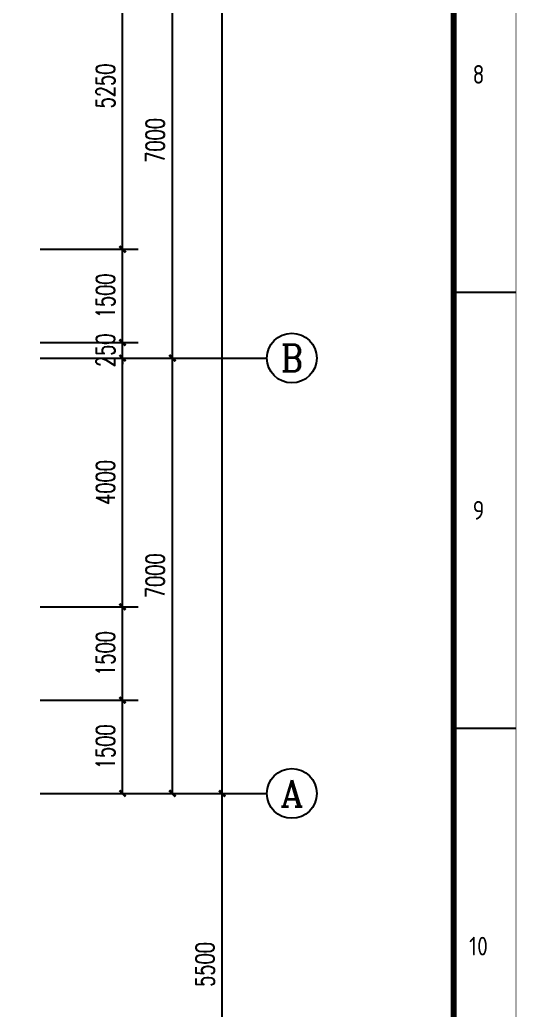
# Model space of a CAD drawing. Extents: x -93062 to 326984, y -142534 to 91021.
# Drawn here: x -7688 to 288, y 23387 to 39311 of the extents above; entities that cross this region are included whole.
import ezdxf
from ezdxf.enums import TextEntityAlignment as Align

# ---------------------------------------------------------------- set-up
doc = ezdxf.new("R2010")
doc.units = 0
doc.header["$LTSCALE"] = 1000
doc.header["$MEASUREMENT"] = 0
doc.layers.get('0').update_dxf_attribs({"color": 8})
doc.layers.get('Defpoints').update_dxf_attribs({"color": 8})
for name, color, linetype in [('AXIS', 8, 'Continuous'), ('AXIS_TEXT', 8, 'Continuous'), ('PUB_DIM', 8, 'Continuous')]:
    doc.layers.add(name, color=color, linetype=linetype)
doc.styles.add('_TCH_AXIS', font='COMPLEX', dxfattribs={"bigfont": 'GBCBIG'})
doc.styles.add('_TCH_DIM_T3', font='SIMPLEX', dxfattribs={"width": 0.705882, "bigfont": 'GBCBIG'})
doc.styles.add('COMPLEX', font='COMPLEX')
doc.styles.get("Standard").update_dxf_attribs({"font": 'gbenor.shx', "bigfont": 'gbcbig.shx'})
doc.styles.add('TK', font='GEDITXT.SHX', dxfattribs={"width": 0.85, "height": 3.5, "bigfont": 'DXT.SHX'})
doc.dimstyles.new('_TCH_ARCH&&100', dxfattribs={"dimtxt": 297.5, "dimasz": 100, "dimexe": 250, "dimexo": 300, "dimgap": 126.25, "dimtad": 1, "dimdec": 0, "dimzin": 0, "dimdsep": 46, "dimtxsty": '_TCH_DIM_T3', "dimblk": 'ARCHTICK', "dimcen": 0.09, "dimazin": 2, "dimtfac": 1, "dimtdec": 0, "dimtix": 1, "dimtmove": 2, "dimatfit": 3, "dimfxl": 1, "dimtolj": 1, "dimtzin": 0, "dimarcsym": 0})

# ---------------------------------------------------------------- blocks, each defined once
blk = doc.blocks.new('GEDI_WK_A1_V')
at = {"color": 3}
for p, q in [((584, 280.33), (594, 280.33)), ((584, 210.25), (594, 210.25))]:
    blk.add_line(p, q, dxfattribs=at)
for points, const_width in [([(0, 841), (0, 0), (594, 0), (594, 841)], 0.1), ([(10, 816), (10, 10), (584, 10), (584, 816)], 1)]:
    blk.add_lwpolyline(points, close=True, dxfattribs=dict(at, const_width=const_width))
for s, p in [('8', (588, 315.38)), ('9', (588, 245.29)), ('10', (588, 175.21))]:
    blk.add_text(s, height=3, dxfattribs=at).set_placement(p, align=Align.MIDDLE)
blk = doc.blocks.new('A$C711966D6')
blk.add_blockref('GEDI_WK_A1_V', (0, 0))
at = {"style": 'TK', "width": 0.85}
for tag, height, p in [('PROJECTNAME', 4.75, (529, 44)), ('PHASE', 4, (571, 44)), ('DRAWINGNAME', 4.75, (539, 31))]:
    blk.add_attdef(tag, text='', height=height, dxfattribs=at).set_placement(p, align=Align.MIDDLE_CENTER)
for tag, p, height in [('APPROVE', (416, 32.75), 3.5), ('DESIGN', (461, 32.75), 3.5), ('REVIEW1', (416, 25.75), 3.5), ('DRAW', (461, 25.75), 3.5), ('DRAWINGNUMBER', (511, 18.5), 4), ('REVIEW2', (416, 18.75), 3.5), ('PROPORTION', (461, 18.75), 3.5), ('CHECK', (416, 11.75), 3.5), ('DATE', (461, 11.75), 3.5), ('VERSION', (577, 11.75), 3.5)]:
    blk.add_attdef(tag, p, '', height=height, dxfattribs=at)
blk = doc.blocks.new('是飞洒发时')
at = {"xscale": 100, "yscale": 100, "zscale": 100}
blk.add_blockref('A$C711966D6', (0, 0), dxfattribs=at)
blk = doc.blocks.new('_ArchTick')
at = {"color": 0, "linetype": 'ByBlock', "const_width": 0.4}
blk.add_lwpolyline([(-0.5, -0.5), (0.5, 0.5)], dxfattribs=at)
blk = doc.blocks.new('*D1273')
at = {"layer": 'Defpoints', "color": 0, "transparency": 16777216}
for p in [(-7658, 40872), (-6036, 40872), (-7658, 35622)]:
    blk.add_point(p, dxfattribs=at)
at = {"layer": 'PUB_DIM', "color": 0, "lineweight": -2, "transparency": 16777216}
for p, q in [((-7358, 40872), (-5786, 40872)), ((-6036, 35622), (-6036, 40872)), ((-7358, 35622), (-5786, 35622))]:
    blk.add_line(p, q, dxfattribs=at)
at = {"layer": 'PUB_DIM', "color": 0, "lineweight": -2, "transparency": 16777216, "xscale": 100, "yscale": 100, "zscale": 100}
for p, rotation in [((-6036, 40872), 90), ((-6036, 35622), 270)]:
    blk.add_blockref('_ArchTick', p, dxfattribs=dict(at, rotation=rotation))
at = {"layer": 'PUB_DIM', "color": 0, "transparency": 16777216, "insert": (-6312, 38247), "char_height": 297.5, "attachment_point": 5, "rotation": 90, "style": '_TCH_DIM_T3'}
blk.add_mtext('\\A1;5250', dxfattribs=at)
blk = doc.blocks.new('*D1274')
at = {"layer": 'Defpoints', "color": 0, "transparency": 16777216}
for p in [(-7658, 35622), (-6037, 35622), (-7658, 34122)]:
    blk.add_point(p, dxfattribs=at)
at = {"layer": 'PUB_DIM', "color": 0, "lineweight": -2, "transparency": 16777216}
for p, q in [((-7358, 35622), (-5787, 35622)), ((-6037, 34122), (-6037, 35622)), ((-7358, 34122), (-5787, 34122))]:
    blk.add_line(p, q, dxfattribs=at)
at = {"layer": 'PUB_DIM', "color": 0, "lineweight": -2, "transparency": 16777216, "xscale": 100, "yscale": 100, "zscale": 100}
for p, rotation in [((-6037, 35622), 90), ((-6037, 34122), 270)]:
    blk.add_blockref('_ArchTick', p, dxfattribs=dict(at, rotation=rotation))
at = {"layer": 'PUB_DIM', "color": 0, "transparency": 16777216, "insert": (-6312, 34872), "char_height": 297.5, "attachment_point": 5, "rotation": 90, "style": '_TCH_DIM_T3'}
blk.add_mtext('\\A1;1500', dxfattribs=at)
blk = doc.blocks.new('*D1275')
at = {"layer": 'Defpoints', "color": 0, "transparency": 16777216}
for p in [(-7658, 34122), (-6037, 34122), (-7658, 33872)]:
    blk.add_point(p, dxfattribs=at)
at = {"layer": 'PUB_DIM', "color": 0, "lineweight": -2, "transparency": 16777216}
for p, q in [((-7358, 34122), (-5787, 34122)), ((-6037, 34122), (-6037, 34222)), ((-6037, 33872), (-6037, 34122)), ((-7358, 33872), (-5787, 33872)), ((-6037, 33872), (-6037, 33772))]:
    blk.add_line(p, q, dxfattribs=at)
at = {"layer": 'PUB_DIM', "color": 0, "lineweight": -2, "transparency": 16777216, "xscale": 100, "yscale": 100, "zscale": 100}
for p, rotation in [((-6037, 34122), 270), ((-6037, 33872), 90)]:
    blk.add_blockref('_ArchTick', p, dxfattribs=dict(at, rotation=rotation))
at = {"layer": 'PUB_DIM', "color": 0, "transparency": 16777216, "insert": (-6312, 33997), "char_height": 297.5, "attachment_point": 5, "rotation": 90, "style": '_TCH_DIM_T3'}
blk.add_mtext('\\A1;250', dxfattribs=at)
blk = doc.blocks.new('*D1276')
at = {"layer": 'Defpoints', "color": 0, "transparency": 16777216}
for p in [(-7658, 33872), (-6037, 33872), (-7658, 29872)]:
    blk.add_point(p, dxfattribs=at)
at = {"layer": 'PUB_DIM', "color": 0, "lineweight": -2, "transparency": 16777216}
for p, q in [((-7358, 33872), (-5787, 33872)), ((-6037, 29872), (-6037, 33872)), ((-7358, 29872), (-5787, 29872))]:
    blk.add_line(p, q, dxfattribs=at)
at = {"layer": 'PUB_DIM', "color": 0, "lineweight": -2, "transparency": 16777216, "xscale": 100, "yscale": 100, "zscale": 100}
for p, rotation in [((-6037, 33872), 90), ((-6037, 29872), 270)]:
    blk.add_blockref('_ArchTick', p, dxfattribs=dict(at, rotation=rotation))
at = {"layer": 'PUB_DIM', "color": 0, "transparency": 16777216, "insert": (-6312, 31872), "char_height": 297.5, "attachment_point": 5, "rotation": 90, "style": '_TCH_DIM_T3'}
blk.add_mtext('\\A1;4000', dxfattribs=at)
blk = doc.blocks.new('*D1277')
at = {"layer": 'Defpoints', "color": 0, "transparency": 16777216}
for p in [(-7658, 29872), (-6037, 29872), (-7658, 28372)]:
    blk.add_point(p, dxfattribs=at)
at = {"layer": 'PUB_DIM', "color": 0, "lineweight": -2, "transparency": 16777216}
for p, q in [((-7358, 29872), (-5787, 29872)), ((-6037, 28372), (-6037, 29872)), ((-7358, 28372), (-5787, 28372))]:
    blk.add_line(p, q, dxfattribs=at)
at = {"layer": 'PUB_DIM', "color": 0, "lineweight": -2, "transparency": 16777216, "xscale": 100, "yscale": 100, "zscale": 100}
for p, rotation in [((-6037, 29872), 90), ((-6037, 28372), 270)]:
    blk.add_blockref('_ArchTick', p, dxfattribs=dict(at, rotation=rotation))
at = {"layer": 'PUB_DIM', "color": 0, "transparency": 16777216, "insert": (-6312, 29122), "char_height": 297.5, "attachment_point": 5, "rotation": 90, "style": '_TCH_DIM_T3'}
blk.add_mtext('\\A1;1500', dxfattribs=at)
blk = doc.blocks.new('*D1278')
at = {"layer": 'Defpoints', "color": 0, "transparency": 16777216}
for p in [(-7658, 28372), (-6037, 28372), (-7658, 26872)]:
    blk.add_point(p, dxfattribs=at)
at = {"layer": 'PUB_DIM', "color": 0, "lineweight": -2, "transparency": 16777216}
for p, q in [((-7358, 28372), (-5787, 28372)), ((-6037, 26872), (-6037, 28372)), ((-7358, 26872), (-5787, 26872))]:
    blk.add_line(p, q, dxfattribs=at)
at = {"layer": 'PUB_DIM', "color": 0, "lineweight": -2, "transparency": 16777216, "xscale": 100, "yscale": 100, "zscale": 100}
for p, rotation in [((-6037, 28372), 90), ((-6037, 26872), 270)]:
    blk.add_blockref('_ArchTick', p, dxfattribs=dict(at, rotation=rotation))
at = {"layer": 'PUB_DIM', "color": 0, "transparency": 16777216, "insert": (-6312, 27622), "char_height": 297.5, "attachment_point": 5, "rotation": 90, "style": '_TCH_DIM_T3'}
blk.add_mtext('\\A1;1500', dxfattribs=at)
blk = doc.blocks.new('*D1568')
at = {"layer": 'AXIS', "color": 0, "lineweight": -2, "transparency": 16777216}
for p, q in [((-6728, 33872), (-4986, 33872)), ((-5236, 26872), (-5236, 33872)), ((-6728, 26872), (-4986, 26872))]:
    blk.add_line(p, q, dxfattribs=at)
at = {"layer": 'Defpoints', "color": 0, "transparency": 16777216}
for p in [(-7028, 33872), (-5236, 33872), (-7028, 26872)]:
    blk.add_point(p, dxfattribs=at)
at = {"layer": 'AXIS', "color": 0, "lineweight": -2, "transparency": 16777216, "xscale": 100, "yscale": 100, "zscale": 100}
for p, rotation in [((-5236, 33872), 90), ((-5236, 26872), 270)]:
    blk.add_blockref('_ArchTick', p, dxfattribs=dict(at, rotation=rotation))
at = {"layer": 'AXIS', "color": 0, "transparency": 16777216, "insert": (-5512, 30372), "char_height": 297.5, "attachment_point": 5, "rotation": 90, "style": '_TCH_DIM_T3'}
blk.add_mtext('\\A1;7000', dxfattribs=at)
blk = doc.blocks.new('*D1569')
at = {"layer": 'AXIS', "color": 0, "lineweight": -2, "transparency": 16777216}
for p, q in [((-6728, 40872), (-4987, 40872)), ((-5237, 33872), (-5237, 40872)), ((-6728, 33872), (-4987, 33872))]:
    blk.add_line(p, q, dxfattribs=at)
at = {"layer": 'Defpoints', "color": 0, "transparency": 16777216}
for p in [(-7028, 40872), (-5237, 40872), (-7028, 33872)]:
    blk.add_point(p, dxfattribs=at)
at = {"layer": 'AXIS', "color": 0, "lineweight": -2, "transparency": 16777216, "xscale": 100, "yscale": 100, "zscale": 100}
for p, rotation in [((-5237, 40872), 90), ((-5237, 33872), 270)]:
    blk.add_blockref('_ArchTick', p, dxfattribs=dict(at, rotation=rotation))
at = {"layer": 'AXIS', "color": 0, "transparency": 16777216, "insert": (-5512, 37372), "char_height": 297.5, "attachment_point": 5, "rotation": 90, "style": '_TCH_DIM_T3'}
blk.add_mtext('\\A1;7000', dxfattribs=at)
blk = doc.blocks.new('*D1576')
at = {"layer": 'AXIS', "color": 0, "lineweight": -2, "transparency": 16777216}
for p, q in [((-6728, 26872), (-4187, 26872)), ((-4437, 21372), (-4437, 26872)), ((-6728, 21372), (-4187, 21372))]:
    blk.add_line(p, q, dxfattribs=at)
at = {"layer": 'Defpoints', "color": 0, "transparency": 16777216}
for p in [(-7028, 26872), (-4437, 26872), (-7028, 21372)]:
    blk.add_point(p, dxfattribs=at)
at = {"layer": 'AXIS', "color": 0, "lineweight": -2, "transparency": 16777216, "xscale": 100, "yscale": 100, "zscale": 100}
for p, rotation in [((-4437, 26872), 90), ((-4437, 21372), 270)]:
    blk.add_blockref('_ArchTick', p, dxfattribs=dict(at, rotation=rotation))
at = {"layer": 'AXIS', "color": 0, "transparency": 16777216, "insert": (-4712, 24122), "char_height": 297.5, "attachment_point": 5, "rotation": 90, "style": '_TCH_DIM_T3'}
blk.add_mtext('\\A1;5500', dxfattribs=at)
blk = doc.blocks.new('*D1577')
at = {"layer": 'AXIS', "color": 0, "lineweight": -2, "transparency": 16777216}
for p, q in [((-6728, 81372), (-4187, 81372)), ((-4437, 26872), (-4437, 81372)), ((-6728, 26872), (-4187, 26872))]:
    blk.add_line(p, q, dxfattribs=at)
at = {"layer": 'Defpoints', "color": 0, "transparency": 16777216}
for p in [(-7028, 81372), (-4437, 81372), (-7028, 26872)]:
    blk.add_point(p, dxfattribs=at)
at = {"layer": 'AXIS', "color": 0, "lineweight": -2, "transparency": 16777216, "xscale": 100, "yscale": 100, "zscale": 100}
for p, rotation in [((-4437, 81372), 90), ((-4437, 26872), 270)]:
    blk.add_blockref('_ArchTick', p, dxfattribs=dict(at, rotation=rotation))
at = {"layer": 'AXIS', "color": 0, "transparency": 16777216, "insert": (-4712, 54122), "char_height": 297.5, "attachment_point": 5, "rotation": 90, "style": '_TCH_DIM_T3'}
blk.add_mtext('\\A1;54500', dxfattribs=at)
blk = doc.blocks.new('_AXISO')
blk.add_circle((0, 0), 0.5)
at = {"layer": 'AXIS_TEXT', "style": 'COMPLEX', "width": 1.041667}
blk.add_attdef('A', text='', height=0.56, dxfattribs=at).set_placement((-0.25, -0.28), (0.25, -0.28), align=Align.FIT)

msp = doc.modelspace()

# ---------------------------------------------------------------- linework, layer by layer
at = {"layer": 'AXIS'}
for p, q in [((-7358.4, 33872.1), (-3716.8, 33872.1)), ((-7358.4, 26872.1), (-3716.8, 26872.1))]:
    msp.add_line(p, q, dxfattribs=at)

# ---------------------------------------------------------------- block references
msp.add_blockref('是飞洒发时', (-59117.5, 6896))
ref = msp.add_blockref('_AXISO', (-3316.8, 33872.1), dxfattribs=dict(at, xscale=800, yscale=800, zscale=800))
ref.add_attrib('A', 'B', dxfattribs={"layer": 'AXIS_TEXT', "height": 435.3, "style": '_TCH_AXIS'}).set_placement((-3492.9, 33654.4), (-3140.6, 33654.4), align=Align.FIT)
ref = msp.add_blockref('_AXISO', (-3316.8, 26872.1), dxfattribs=dict(at, xscale=800, yscale=800, zscale=800))
ref.add_attrib('A', 'A', dxfattribs={"layer": 'AXIS_TEXT', "height": 425.2, "style": '_TCH_AXIS'}).set_placement((-3499, 26659.5), (-3134.5, 26659.5), align=Align.FIT)

# ---------------------------------------------------------------- dimensions: what is measured, and where the dimension line sits
for p1, p2, distance, picture, middle in [((-7027.7, 26872.1), (-7027.7, 81372.1), -2591.2, '*D1577', (-4711.5, 54122.1)), ((-7027.7, 33872.1), (-7027.7, 40872.1), -1791.2, '*D1569', (-5511.5, 37372.1)), ((-7027.7, 26872.1), (-7027.7, 33872.1), -1791.2, '*D1568', (-5511.5, 30372.1)), ((-7027.7, 21372.1), (-7027.7, 26872.1), -2591.2, '*D1576', (-4711.5, 24122.1))]:
    dim = msp.add_aligned_dim(p1=p1, p2=p2, distance=distance, dimstyle='_TCH_ARCH&&100', dxfattribs=at)
    dim.commit()
    dim.dimension.update_dxf_attribs({"geometry": picture, "text_midpoint": middle})
at = {"layer": 'PUB_DIM'}
for p1, p2, picture, middle in [((-7658.4, 35622.1), (-7658.4, 40872.1), '*D1273', (-6311.5, 38247.1)), ((-7658.4, 34122.1), (-7658.4, 35622.1), '*D1274', (-6311.5, 34872.1)), ((-7658.4, 33872.1), (-7658.4, 34122.1), '*D1275', (-6311.5, 33997.1)), ((-7658.4, 29872.1), (-7658.4, 33872.1), '*D1276', (-6311.5, 31872.1)), ((-7658.4, 28372.1), (-7658.4, 29872.1), '*D1277', (-6311.5, 29122.1)), ((-7658.4, 26872.1), (-7658.4, 28372.1), '*D1278', (-6311.5, 27622.1))]:
    dim = msp.add_aligned_dim(p1=p1, p2=p2, distance=-1621.9, dimstyle='_TCH_ARCH&&100', dxfattribs=at)
    dim.commit()
    dim.dimension.update_dxf_attribs({"geometry": picture, "text_midpoint": middle})

doc.saveas('drawing.dxf')
